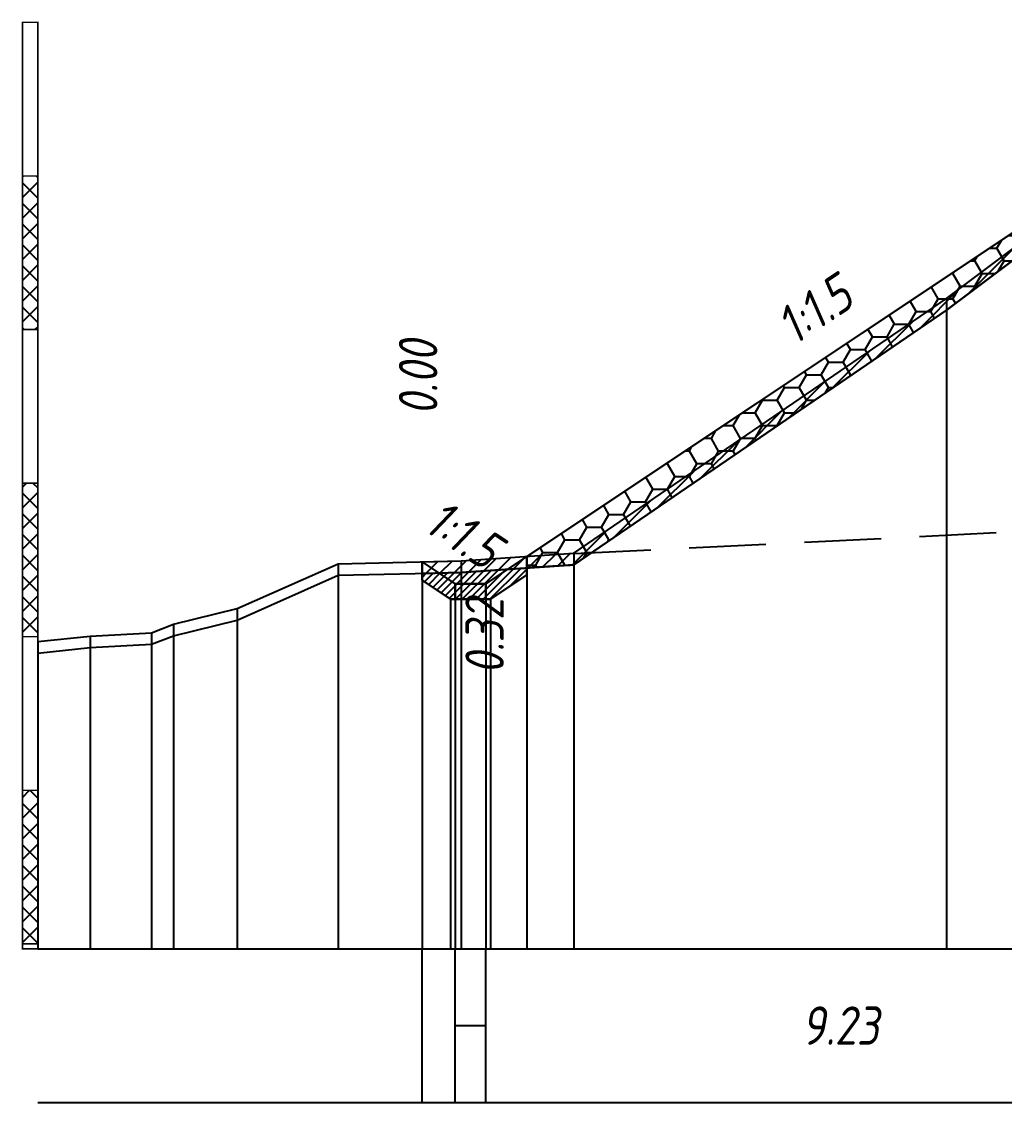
# Model space of a CAD drawing. Extents: x -717 to 1451, y -133302 to 233.
# Drawn here: x 78.9 to 142.9, y -98210 to -98139.6 of the extents above; entities that cross this region are included whole.
import ezdxf
from ezdxf.enums import TextEntityAlignment as Align

# ---------------------------------------------------------------- set-up
doc = ezdxf.new("R2010")
doc.units = 0
doc.linetypes.add('штриховая', pattern=[0.75, 0.5, -0.25])
for name, color, linetype in [('Интерполированный поперечник', 2, 'Continuous'), ('Код_514', 1, 'Continuous'), ('Контур_0', 7, 'Continuous'), ('Контур_508', 7, 'Continuous'), ('Контур_512', 7, 'Continuous'), ('Контур_513', 7, 'Continuous'), ('Контур_818', 7, 'Continuous'), ('Красный поперечник', 1, 'Continuous'), ('Линейка абсолютных высот', 7, 'Continuous'), ('Объём_2661', 7, 'Continuous'), ('Объём_2663', 7, 'Continuous'), ('Объём_2664', 7, 'Continuous'), ('Объём_2666', 7, 'Continuous'), ('Рабочие отметки', 7, 'Continuous'), ('Таблица', 7, 'Continuous'), ('Уклоны проезжей части', 7, 'Continuous'), ('Черный поперечник', 3, 'Continuous')]:
    doc.layers.add(name, color=color, linetype=linetype)
for name, color, linetype, true_color in [('Контур_2570', 7, 'Continuous', 0x80ff00), ('Контур_2583', 3, 'Continuous', 0x00ff00), ('Контур_2584', 3, 'Continuous', 0x00ff00), ('Контур_2736', 4, 'Continuous', 0x00ffff), ('Контур_2737', 4, 'Continuous', 0x00ffff), ('Контур_2738', 4, 'Continuous', 0x00ffff), ('Контур_2739', 4, 'Continuous', 0x00ffff), ('Контур_2741', 4, 'Continuous', 0x00ffff), ('Контур_2742', 4, 'Continuous', 0x00ffff), ('Контур_2743', 4, 'Continuous', 0x00ffff), ('Контур_2744', 7, 'Continuous', 0xa4ffff), ('Контур_2745', 7, 'Continuous', 0xa4ffff), ('Контур_2747', 4, 'Continuous', 0x00ffff), ('Контур_2748', 4, 'Continuous', 0x00ffff), ('Контур_2749', 4, 'Continuous', 0x00ffff), ('Контур_2750', 4, 'Continuous', 0x00ffff), ('Контур_2751', 4, 'Continuous', 0x00ffff), ('Контур_2752', 4, 'Continuous', 0x00ffff), ('Контур_703', 4, 'Continuous', 0x00ffff), ('Контур_705', 4, 'Continuous', 0x00ffff), ('Контур_707', 4, 'Continuous', 0x00ffff), ('Контур_720', 131, 'Continuous', 0xaaffff), ('Объём_2570', 7, 'Continuous', 0x80ff00), ('Объём_2583', 3, 'Continuous', 0x00ff00), ('Объём_2584', 3, 'Continuous', 0x00ff00), ('Объём_2594', 3, 'Continuous', 0x00ff00), ('Объём_2598', 3, 'Continuous', 0x00ff00), ('Объём_2600', 7, 'Continuous', 0x808000), ('Объём_2620', 2, 'Continuous', 0xffff00)]:
    doc.layers.add(name, color=color, linetype=linetype, true_color=true_color)
doc.styles.add('М', font='romand.shx', dxfattribs={"width": 0.8, "oblique": 10, "height": 2.5})
pattern_1 = [(45.0000013, (0, 0), (-0.67351924, 0.673519211), []), (135.0000003, (0, 0), (-0.673519222, -0.67351923), [])]

msp = doc.modelspace()

# ---------------------------------------------------------------- hatches: boundary and pattern name
at = {"layer": 'Линейка абсолютных высот'}
h = msp.add_hatch(dxfattribs=at)
h.set_pattern_fill('ANSI37', scale=0.3, style=0)
h.set_pattern_definition(pattern_1)
h.paths.add_polyline_path([(80, -98159.679), (80, -98149.679), (79, -98149.679), (79, -98159.679)])
h = msp.add_hatch(dxfattribs=at)
h.set_pattern_fill('ANSI37', scale=0.3, style=0)
h.set_pattern_definition(pattern_1)
h.paths.add_polyline_path([(80, -98179.679), (80, -98169.679), (79, -98169.679), (79, -98179.679)])
h = msp.add_hatch(dxfattribs=at)
h.set_pattern_fill('ANSI37', scale=0.3, style=0)
h.set_pattern_definition(pattern_1)
h.paths.add_polyline_path([(80, -98199.679), (80, -98189.679), (79, -98189.679), (79, -98199.679)])
at = {"layer": 'Объём_2570'}
h = msp.add_hatch(dxfattribs=at)
h.set_pattern_fill('ANSI31', color=256, scale=0.2)
h.paths.add_polyline_path([(148.167, -98151.618), (139.12, -98158.407), (114.885, -98174.995), (107.558, -98175.497), (105, -98175.554), (105, -98174.804), (107.558, -98174.747), (114.885, -98174.245), (139.12, -98157.657), (148.167, -98150.868)])
at = {"layer": 'Объём_2600'}
h = msp.add_hatch(dxfattribs=at)
h.set_pattern_fill('HONEY', color=5, scale=0.3)
h.paths.add_polyline_path([(152.662, -98149.816), (149.419, -98150.719), (148.167, -98150.868), (148.167, -98151.618), (139.12, -98158.407), (114.885, -98174.995), (111.826, -98175.205), (111.826, -98174.455), (149.017, -98149.661), (153.726, -98149.519)])
h.paths.add_polyline_path([(165.485, -98149.431), (155.485, -98149.936), (155.187, -98149.476), (190.806, -98148.407)])
at = {"layer": 'Объём_2620'}
h = msp.add_hatch(dxfattribs=at)
h.set_pattern_fill('ANSI31', color=2, scale=0.1)
h.paths.add_polyline_path([(107.558, -98175.497), (111.826, -98175.205), (111.826, -98175.657), (109.454, -98177.238), (106.849, -98177.238), (105, -98176.006), (105, -98175.554)])

# ---------------------------------------------------------------- linework, layer by layer
at = {"layer": 'Интерполированный поперечник', "linetype": 'штриховая', "ltscale": 10, "flags": 128}
msp.add_lwpolyline([(114.897, -98174.26), (293.304, -98165.456)], dxfattribs=at)
at = {"layer": 'Код_514'}
for p, q in [((105, -98210), (105, -98200)), ((107.151, -98210), (107.151, -98200)), ((109.151, -98210), (109.151, -98200)), ((107.151, -98205), (109.151, -98205))]:
    msp.add_line(p, q, dxfattribs=at)
at = {"layer": 'Контур_0', "flags": 128}
for points in [[(155.304, -98145.47), (111.826, -98174.455), (111.826, -98174.455), (111.826, -98174.455), (111.826, -98174.455), (111.826, -98174.455), (111.826, -98174.455), (111.826, -98174.455), (111.826, -98174.455), (111.826, -98174.455), (111.826, -98174.455), (111.826, -98174.455), (111.826, -98174.455), (111.826, -98174.455), (111.826, -98174.455), (109.151, -98176.238), (107.151, -98176.238), (105, -98174.804), (105, -98174.804), (105, -98174.804), (105, -98174.804), (105, -98174.804), (105, -98174.804), (105, -98174.804), (105, -98174.804), (105, -98174.804), (105, -98174.804), (105, -98174.804), (105, -98174.804), (105, -98174.804)], [(155.304, -98145.47), (111.826, -98174.455), (111.826, -98174.455), (111.826, -98174.455), (111.826, -98174.455), (111.826, -98174.455), (111.826, -98174.455), (111.826, -98174.455), (111.826, -98174.455), (111.826, -98174.455), (111.826, -98174.455), (111.826, -98174.455), (111.826, -98174.455), (111.826, -98174.455), (111.826, -98174.455), (109.151, -98176.238)]]:
    msp.add_lwpolyline(points, dxfattribs=at)
at = {"layer": 'Контур_2570', "flags": 128}
msp.add_lwpolyline([(80, -98180.75), (83.42, -98180.387), (87.394, -98180.167), (88.821, -98179.623), (92.975, -98178.6), (99.556, -98175.675), (107.558, -98175.497), (114.885, -98174.995), (114.885, -98174.995), (139.12, -98158.407), (148.167, -98151.618)], dxfattribs=at)
at = {"layer": 'Контур_2583', "flags": 128}
for points in [[(111.826, -98175.657), (111.826, -98174.455), (109.151, -98176.238), (109.151, -98177.238), (109.454, -98177.238), (111.826, -98175.657)], [(105, -98176.006), (106.849, -98177.238), (107.151, -98177.238), (107.151, -98176.238), (105, -98174.804), (105, -98176.006)]]:
    msp.add_lwpolyline(points, dxfattribs=at)
at = {"layer": 'Контур_2584', "flags": 128}
msp.add_lwpolyline([(109.151, -98177.238), (109.151, -98176.238), (107.151, -98176.238), (107.151, -98177.238), (109.151, -98177.238)], dxfattribs=at)
at = {"layer": 'Контур_2736', "flags": 128}
for points in [[(155.304, -98145.47), (111.826, -98174.455)], [(111.826, -98174.455), (109.151, -98176.238)]]:
    msp.add_lwpolyline(points, dxfattribs=at)
at = {"layer": 'Контур_2737', "flags": 128}
msp.add_lwpolyline([(111.826, -98174.455), (111.826, -98174.455)], dxfattribs=at)
at = {"layer": 'Контур_2738', "flags": 128}
msp.add_lwpolyline([(111.826, -98174.455), (111.826, -98174.455)], dxfattribs=at)
at = {"layer": 'Контур_2739', "flags": 128}
msp.add_lwpolyline([(111.826, -98174.455), (111.826, -98174.455)], dxfattribs=at)
at = {"layer": 'Контур_2741', "flags": 128}
msp.add_lwpolyline([(105, -98174.804), (105, -98174.804)], dxfattribs=at)
at = {"layer": 'Контур_2742', "flags": 128}
msp.add_lwpolyline([(105, -98174.804), (105, -98174.804)], dxfattribs=at)
at = {"layer": 'Контур_2743', "flags": 128}
msp.add_lwpolyline([(105, -98174.804), (105, -98174.804)], dxfattribs=at)
at = {"layer": 'Контур_2744', "flags": 128}
msp.add_lwpolyline([(105, -98174.804), (105, -98174.804)], dxfattribs=at)
msp.add_lwpolyline([(105, -98174.804), (105, -98174.804)], dxfattribs=at)
msp.add_lwpolyline([(105, -98174.804), (105, -98174.804)], dxfattribs=at)
msp.add_lwpolyline([(105, -98174.804), (105, -98174.804)], dxfattribs=at)
msp.add_lwpolyline([(105, -98174.804), (105, -98174.804)], dxfattribs=at)
msp.add_lwpolyline([(105, -98174.804), (105, -98174.804)], dxfattribs=at)
at = {"layer": 'Контур_2745', "flags": 128}
msp.add_lwpolyline([(111.826, -98174.455), (111.826, -98174.455)], dxfattribs=at)
msp.add_lwpolyline([(111.826, -98174.455), (111.826, -98174.455)], dxfattribs=at)
msp.add_lwpolyline([(111.826, -98174.455), (111.826, -98174.455)], dxfattribs=at)
msp.add_lwpolyline([(111.826, -98174.455), (111.826, -98174.455)], dxfattribs=at)
msp.add_lwpolyline([(111.826, -98174.455), (111.826, -98174.455)], dxfattribs=at)
msp.add_lwpolyline([(111.826, -98174.455), (111.826, -98174.455)], dxfattribs=at)
at = {"layer": 'Контур_2747', "flags": 128}
msp.add_lwpolyline([(111.826, -98174.455), (111.826, -98174.455)], dxfattribs=at)
at = {"layer": 'Контур_2748', "flags": 128}
msp.add_lwpolyline([(111.826, -98174.455), (111.826, -98174.455)], dxfattribs=at)
at = {"layer": 'Контур_2749', "flags": 128}
msp.add_lwpolyline([(111.826, -98174.455), (111.826, -98174.455)], dxfattribs=at)
at = {"layer": 'Контур_2750', "flags": 128}
msp.add_lwpolyline([(105, -98174.804), (105, -98174.804)], dxfattribs=at)
at = {"layer": 'Контур_2751', "flags": 128}
msp.add_lwpolyline([(105, -98174.804), (105, -98174.804)], dxfattribs=at)
at = {"layer": 'Контур_2752', "flags": 128}
msp.add_lwpolyline([(105, -98174.804), (105, -98174.804)], dxfattribs=at)
at = {"layer": 'Контур_508', "flags": 128}
msp.add_lwpolyline([(105, -98176.006), (106.849, -98177.238), (107.151, -98177.238), (109.151, -98177.238), (109.454, -98177.238), (111.826, -98175.657), (111.826, -98174.455), (149.017, -98149.661), (203.054, -98148.04), (261.63, -98149.797), (285.683, -98165.832)], dxfattribs=at)
at = {"layer": 'Контур_512', "flags": 128}
msp.add_lwpolyline([(105, -98176.006), (106.849, -98177.238), (107.151, -98177.238), (109.151, -98177.238), (109.454, -98177.238), (111.826, -98175.657), (111.826, -98174.455), (149.017, -98149.661), (203.054, -98148.04), (261.63, -98149.797), (285.683, -98165.832)], dxfattribs=at)
at = {"layer": 'Контур_513', "flags": 128}
msp.add_lwpolyline([(105, -98176.006), (106.849, -98177.238), (107.151, -98177.238), (109.151, -98177.238), (109.454, -98177.238), (111.826, -98175.657), (111.826, -98174.455), (149.017, -98149.661), (203.054, -98148.04), (261.63, -98149.797), (285.683, -98165.832)], dxfattribs=at)
at = {"layer": 'Контур_703', "flags": 128}
msp.add_lwpolyline([(155.304, -98145.47), (111.826, -98174.455)], dxfattribs=at)
at = {"layer": 'Контур_705', "flags": 128}
msp.add_lwpolyline([(111.826, -98174.455), (111.826, -98174.455)], dxfattribs=at)
at = {"layer": 'Контур_707', "flags": 128}
msp.add_lwpolyline([(107.151, -98176.238), (105, -98174.804)], dxfattribs=at)
at = {"layer": 'Контур_720', "flags": 128}
msp.add_lwpolyline([(109.151, -98176.238), (107.151, -98176.238)], dxfattribs=at)
at = {"layer": 'Контур_818', "flags": 128}
msp.add_lwpolyline([(105, -98175.554), (107.558, -98175.497), (114.885, -98174.995), (114.885, -98174.995), (139.12, -98158.407), (148.167, -98151.618), (148.167, -98150.868), (149.419, -98150.719), (154.985, -98149.169), (155.101, -98149.342), (155.485, -98149.936), (165.485, -98149.431), (198.4, -98148.1), (203.054, -98147.961), (229.9, -98147.157), (241.177, -98146.811), (241.677, -98146.061), (243.554, -98146.048), (249.191, -98146.401), (264.921, -98152.829), (285.683, -98162.062)], dxfattribs=at)
at = {"layer": 'Красный поперечник'}
for p, q in [((109.151, -98176.238), (155.304, -98145.47)), ((111.826, -98174.455), (111.826, -98200)), ((105, -98174.804), (107.151, -98176.238)), ((105, -98176.006), (105, -98200)), ((111.826, -98175.657), (111.826, -98200)), ((107.151, -98176.238), (109.151, -98176.238)), ((106.849, -98177.238), (106.849, -98200)), ((107.151, -98177.238), (107.151, -98200)), ((109.151, -98177.238), (109.151, -98200)), ((109.454, -98177.238), (109.454, -98200))]:
    msp.add_line(p, q, dxfattribs=at)
at = {"layer": 'Линейка абсолютных высот', "color": 7, "const_width": 0.1, "flags": 128}
for points in [[(80, -98149.679), (80, -98139.679), (79, -98139.679), (79, -98149.679), (80, -98149.679)], [(80, -98159.679), (80, -98149.679), (79, -98149.679), (79, -98159.679), (80, -98159.679)], [(80, -98169.679), (80, -98159.679), (79, -98159.679), (79, -98169.679), (80, -98169.679)], [(80, -98179.679), (80, -98169.679), (79, -98169.679), (79, -98179.679), (80, -98179.679)], [(80, -98189.679), (80, -98179.679), (79, -98179.679), (79, -98189.679), (80, -98189.679)], [(80, -98199.679), (80, -98189.679), (79, -98189.679), (79, -98199.679), (80, -98199.679)], [(80, -98200), (80, -98199.679), (79, -98199.679), (79, -98200), (80, -98200)]]:
    msp.add_lwpolyline(points, dxfattribs=at)
at = {"layer": 'Объём_2570', "flags": 128}
msp.add_lwpolyline([(148.167, -98151.618), (139.12, -98158.407), (114.885, -98174.995), (107.558, -98175.497), (105, -98175.554), (105, -98174.804), (107.558, -98174.747), (114.885, -98174.245), (139.12, -98157.657), (148.167, -98150.868), (148.167, -98151.618), (148.167, -98151.618)], dxfattribs=at)
at = {"layer": 'Объём_2583', "flags": 128}
for points in [[(111.826, -98175.657), (111.826, -98174.455), (109.151, -98176.238), (109.151, -98177.238), (109.454, -98177.238), (111.826, -98175.657)], [(105, -98176.006), (106.849, -98177.238), (107.151, -98177.238), (107.151, -98176.238), (105, -98174.804), (105, -98176.006)]]:
    msp.add_lwpolyline(points, dxfattribs=at)
at = {"layer": 'Объём_2584', "flags": 128}
msp.add_lwpolyline([(109.151, -98177.238), (109.151, -98176.238), (107.151, -98176.238), (107.151, -98177.238), (109.151, -98177.238)], dxfattribs=at)
at = {"layer": 'Объём_2594', "flags": 128}
for points in [[(111.826, -98174.455), (109.151, -98176.238)], [(107.151, -98176.238), (105, -98174.804)]]:
    msp.add_lwpolyline(points, dxfattribs=at)
at = {"layer": 'Объём_2598', "flags": 128}
msp.add_lwpolyline([(109.151, -98176.238), (107.151, -98176.238)], dxfattribs=at)
at = {"layer": 'Объём_2600', "color": 5, "flags": 128}
msp.add_lwpolyline([(152.662, -98149.816), (149.419, -98150.719), (148.167, -98150.868), (148.167, -98151.618), (139.12, -98158.407), (114.885, -98174.995), (111.826, -98175.205), (111.826, -98174.455), (149.017, -98149.661), (153.726, -98149.519), (152.662, -98149.816), (152.662, -98149.816)], dxfattribs=at)
at = {"layer": 'Объём_2620', "flags": 128}
msp.add_lwpolyline([(107.558, -98175.497), (111.826, -98175.205), (111.826, -98175.657), (109.454, -98177.238), (106.849, -98177.238), (105, -98176.006), (105, -98175.554), (107.558, -98175.497), (107.558, -98175.497)], dxfattribs=at)
at = {"layer": 'Объём_2661', "flags": 128}
msp.add_lwpolyline([(155.304, -98145.47), (111.826, -98174.455)], dxfattribs=at)
at = {"layer": 'Объём_2663', "flags": 128}
for points in [[(111.826, -98174.455), (109.151, -98176.238)], [(107.151, -98176.238), (105, -98174.804)]]:
    msp.add_lwpolyline(points, dxfattribs=at)
at = {"layer": 'Объём_2664', "flags": 128}
msp.add_lwpolyline([(109.151, -98176.238), (107.151, -98176.238)], dxfattribs=at)
at = {"layer": 'Объём_2666', "flags": 128}
msp.add_lwpolyline([(155.304, -98145.47), (111.826, -98174.455)], dxfattribs=at)
at = {"layer": 'Таблица'}
for p, q in [((80, -98200), (310.683, -98200)), ((80, -98210), (310.683, -98210))]:
    msp.add_line(p, q, dxfattribs=at)
at = {"layer": 'Черный поперечник', "color": 7}
for p, q in [((139.12, -98157.657), (139.12, -98200)), ((114.885, -98174.245), (114.885, -98200)), ((99.556, -98174.925), (99.556, -98200)), ((107.558, -98174.747), (107.558, -98200)), ((92.975, -98177.85), (92.975, -98200)), ((88.821, -98178.873), (88.821, -98200)), ((83.42, -98179.637), (83.42, -98200)), ((87.394, -98179.417), (87.394, -98200)), ((80, -98180), (80, -98200))]:
    msp.add_line(p, q, dxfattribs=at)
at = {"layer": 'Черный поперечник', "flags": 128}
msp.add_lwpolyline([(80, -98180), (83.42, -98179.637), (87.394, -98179.417), (88.821, -98178.873), (92.975, -98177.85), (99.556, -98174.925), (107.558, -98174.747), (114.885, -98174.245), (139.12, -98157.657), (148.167, -98150.868), (149.419, -98150.719), (154.985, -98149.169), (155.101, -98149.342), (155.485, -98149.936), (165.485, -98149.431), (198.4, -98148.1), (203.054, -98147.961), (229.9, -98147.157), (241.177, -98146.811), (241.677, -98146.061), (243.554, -98146.048), (249.191, -98146.401), (264.921, -98152.829)], dxfattribs=at)

# ---------------------------------------------------------------- texts
at = {"layer": 'Код_514', "style": 'М', "oblique": 10, "width": 0.8}
msp.add_text('9.23', height=2.5, dxfattribs=at).set_placement((132.228, -98205), align=Align.MIDDLE_CENTER)
at = {"layer": 'Рабочие отметки', "color": 1, "style": 'М', "oblique": 10, "width": 0.8}
msp.add_text('0.00', height=2.5, rotation=90, dxfattribs=at).set_placement((104.748, -98165.235), align=Align.MIDDLE_LEFT)
msp.add_text('0.32', height=2.5, rotation=90, dxfattribs=at).set_placement((109.073, -98177.169), align=Align.MIDDLE_RIGHT)
at = {"layer": 'Уклоны проезжей части', "color": 1, "style": 'М', "oblique": 10, "width": 0.8}
for rotation, p in [(33.69007, (131.673, -98160.022)), (326.30994, (106.63, -98174.689))]:
    msp.add_text('1:1.5', height=2.5, rotation=rotation, dxfattribs=at).set_placement(p, align=Align.BOTTOM_CENTER)

doc.saveas('drawing.dxf')
